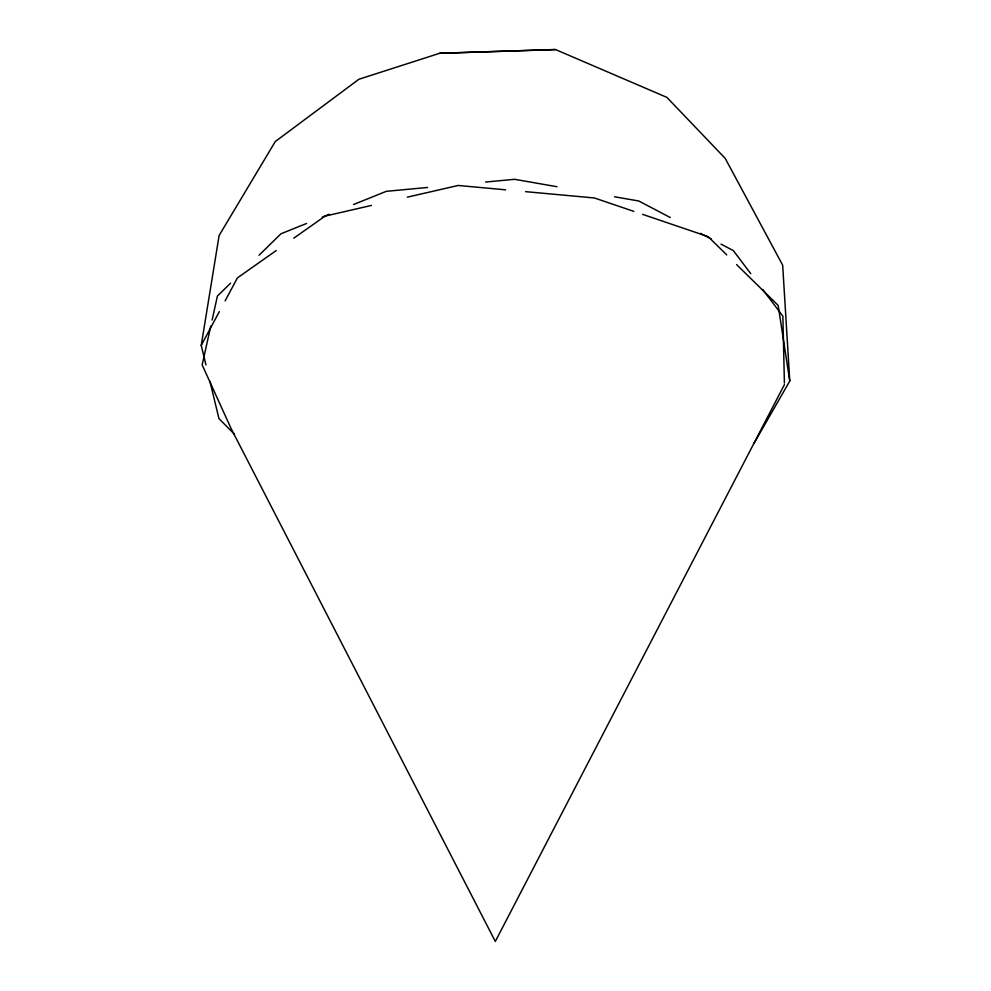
<?xml version="1.0" encoding="UTF-8"?>
<svg xmlns="http://www.w3.org/2000/svg" width="991" height="991" viewBox="0 0 991 991"><rect width="100%" height="100%" fill="white"/><g stroke="black" fill="none" stroke-linecap="round" stroke-linejoin="round"><path stroke-width="1.49" d="M205.942 364.812L201.235 345.388L219.122 235.486L275.275 141.552L358.891 79.268L439.632 53.291L555.505 49.55L666.906 97.391L725.239 158.424L782.679 265.204L789.765 381.064L754.015 443.324M210.786 326.002L202.164 364.899L231.188 428.731L495.314 941.45L784.438 384.57M212.111 320.019L217.413 296.074L230.556 283.191M201.235 345.388L219.333 311.632M225.13 300.843L237.431 277.889L276.254 250.525M259.035 255.269L280.936 233.802L306.566 223.471M293.782 238.174L325.085 216.112L371.439 205.434M322.224 217.153L329.346 214.291M353.552 204.53L386.304 191.325L427.542 187.472M407.326 197.172L458.164 185.466L505.633 189.826M485.578 182.034L514.589 179.309L556.992 186.717M555.505 49.55L439.632 53.291M525.54 191.647L594.439 197.977L633.819 211.368M614.544 196.775L638.774 201L670.288 217.537M642.564 214.341L708.181 236.651L726.775 254.91M700.439 233.356L711.402 239.104M721.002 244.133L733.328 250.599L750.757 273.665M736.61 264.585L778.158 305.414L789.765 381.064M234.161 433.934L218.961 418.623L209.919 381.25M762.686 289.459L782.878 316.166L784.401 383.059"/></g></svg>
